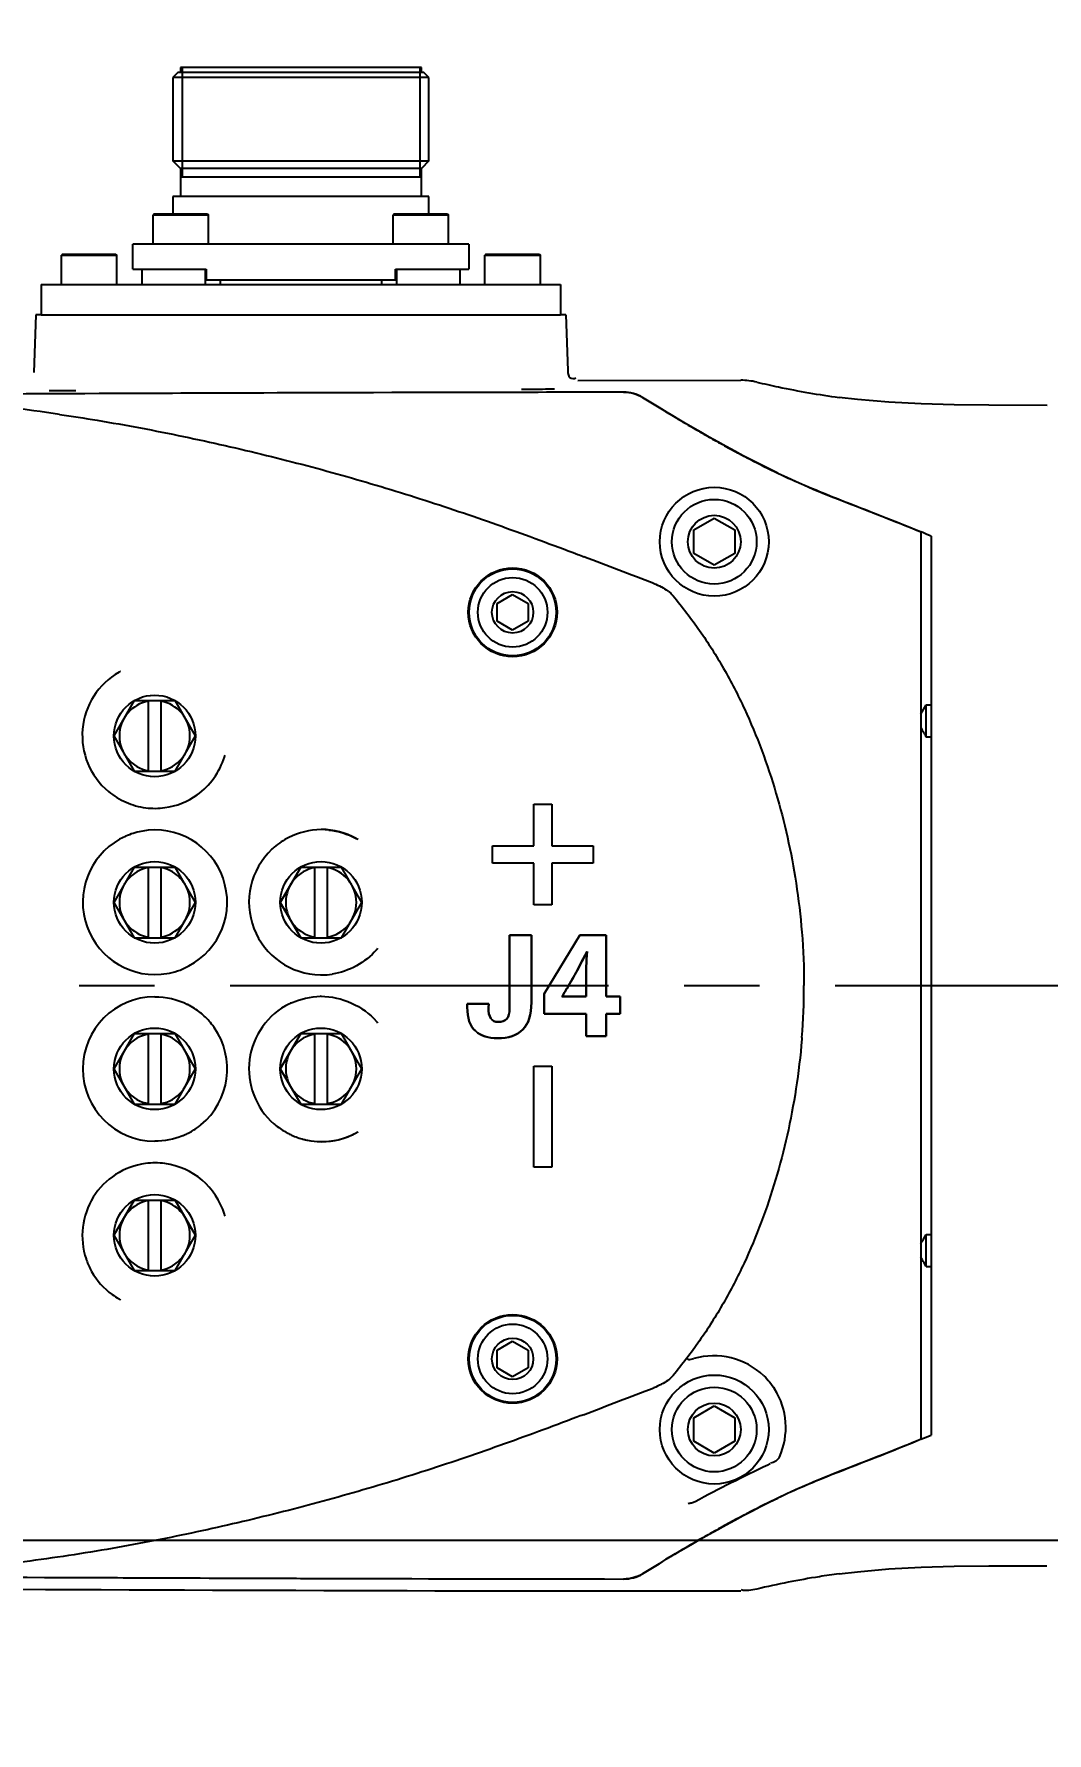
# Model space of a CAD drawing. Header units: millimetres. Extents: x 5828 to 6704, y 123 to 421.
# Drawn here: x 6415.57 to 6420.59, y 276.26 to 284.69 of the extents above; entities that cross this region are included whole.
import ezdxf
from ezdxf import colors
from ezdxf.entities.mleader import LeaderData, LeaderLine
from ezdxf.math import Vec2, Vec3

# ---------------------------------------------------------------- set-up
doc = ezdxf.new("R2010")
doc.units = ezdxf.units.MM
doc.linetypes.add('BANKLINE1', pattern=[5.5, 4, -1.5])
doc.linetypes.add('CENTER', pattern=[0.6, 0.375, -0.075, 0.075, -0.075])
for name, color, linetype in [('00_COMPONENTS', 7, 'BANKLINE1'), ('DIM', 7, 'Continuous'), ('外形图', 7, 'Continuous')]:
    doc.layers.add(name, color=color, linetype=linetype)
doc.styles.add('微软雅黑', font='msyh.ttc', dxfattribs={"height": 2.1})
doc.dimstyles.new('尺寸标注_1_20比例', dxfattribs={"dimtxt": 2.1, "dimasz": 1.7, "dimexe": 0.5, "dimexo": 0.4, "dimgap": 0.5, "dimtad": 1, "dimdec": 1, "dimlfac": 20, "dimdsep": 46, "dimtxsty": '微软雅黑', "dimcen": 0.09, "dimadec": 0, "dimazin": 0, "dimtp": 0.01, "dimtm": 0.01, "dimtfac": 1, "dimtdec": 1, "dimtofl": 0, "dimtmove": 0, "dimatfit": 3, "dimfxl": 1, "dimtolj": 1, "dimarcsym": 0})

# ---------------------------------------------------------------- blocks, each defined once
blk = doc.blocks.new('*D1316')
at = {"layer": 'Defpoints', "color": 0}
for p in [(6400.5905, 290.0556), (6400.5905, 283.2549), (6435.191, 276.7191)]:
    blk.add_point(p, dxfattribs=at)
at = {"layer": '外形图', "color": 0, "linetype": 'Continuous', "lineweight": -2}
for p, q in [((6400.5905, 283.6549), (6400.5905, 290.5556)), ((6435.191, 277.1191), (6435.191, 290.5556)), ((6433.491, 290.0556), (6402.2905, 290.0556))]:
    blk.add_line(p, q, dxfattribs=at)
at = {"layer": '外形图', "color": 0}
for points in [[(6402.2905, 290.339), (6402.2905, 289.7723), (6400.5905, 290.0556)], [(6433.491, 289.7723), (6433.491, 290.339), (6435.191, 290.0556)]]:
    blk.add_solid(points, dxfattribs=at)
at = {"layer": '外形图', "color": 0, "insert": (6417.8908, 292.7261), "char_height": 2.1, "attachment_point": 2, "style": '微软雅黑'}
blk.add_mtext('\\A1;692', dxfattribs=at)
blk = doc.blocks.new('*D1353')
at = {"layer": 'Defpoints', "color": 0}
for p in [(6405.5475, 277.2191), (6433.8921, 277.2191), (6433.941, 256.2188)]:
    blk.add_point(p, dxfattribs=at)
at = {"layer": 'DIM', "color": 0, "linetype": 'ByBlock', "lineweight": -2, "ltscale": 20}
for p, q in [((6433.4921, 277.2191), (6405.0475, 277.2191)), ((6405.5475, 257.9188), (6405.5475, 275.5191)), ((6433.541, 256.2188), (6405.0475, 256.2188))]:
    blk.add_line(p, q, dxfattribs=at)
at = {"layer": 'DIM', "color": 0}
for points in [[(6405.8309, 275.5191), (6405.2642, 275.5191), (6405.5475, 277.2191)], [(6405.2642, 257.9188), (6405.8309, 257.9188), (6405.5475, 256.2188)]]:
    blk.add_solid(points, dxfattribs=at)
at = {"layer": 'DIM', "color": 0, "insert": (6403.9623, 266.2224), "char_height": 2.1, "attachment_point": 5, "rotation": 90, "style": '微软雅黑'}
blk.add_mtext('\\A1;\\A1;420', dxfattribs=at)
blk = doc.blocks.new('*D1363')
at = {"layer": 'Defpoints', "color": 0}
for p in [(6396.2905, 278.2441), (6442.6911, 221.3684), (6396.2905, 204.081)]:
    blk.add_point(p, dxfattribs=at)
at = {"layer": 'DIM', "color": 0, "linetype": 'ByBlock', "lineweight": -2, "ltscale": 20}
for p, q in [((6396.2905, 277.8441), (6396.2905, 203.581)), ((6442.6911, 220.9684), (6442.6911, 203.581)), ((6440.9911, 204.081), (6397.9905, 204.081))]:
    blk.add_line(p, q, dxfattribs=at)
at = {"layer": 'DIM', "color": 0}
for points in [[(6397.9905, 204.3644), (6397.9905, 203.7977), (6396.2905, 204.081)], [(6440.9911, 203.7977), (6440.9911, 204.3644), (6442.6911, 204.081)]]:
    blk.add_solid(points, dxfattribs=at)
at = {"layer": 'DIM', "color": 0, "insert": (6419.4908, 205.6663), "char_height": 2.1, "attachment_point": 5, "style": '微软雅黑'}
blk.add_mtext('\\A1;\\A1;928', dxfattribs=at)

msp = doc.modelspace()

# ---------------------------------------------------------------- linework, layer by layer
at = {"layer": '外形图', "linetype": 'Continuous'}
for p, q in [((6416.2807, 284.4942), (6416.2557, 284.4692)), ((6416.2557, 284.4692), (6416.2557, 284.0567)), ((6417.5258, 284.4692), (6416.2557, 284.4692)), ((6417.5008, 284.4942), (6416.2807, 284.4942)), ((6416.2932, 284.5192), (6416.2932, 284.4942)), ((6417.4882, 284.5192), (6416.2932, 284.5192)), ((6416.3012, 284.5192), (6416.3012, 283.9757)), ((6417.4802, 284.5192), (6417.4802, 283.9757)), ((6417.4882, 284.4942), (6417.4882, 284.5192)), ((6417.5258, 284.4692), (6417.5008, 284.4942)), ((6417.5258, 284.0567), (6417.5258, 284.4692)), ((6416.2932, 284.0192), (6416.2557, 284.0567)), ((6416.2557, 284.0567), (6417.5258, 284.0567)), ((6417.5258, 284.0567), (6417.4882, 284.0192)), ((6416.2932, 284.0192), (6416.2932, 283.8792)), ((6417.4882, 284.0192), (6416.2932, 284.0192)), ((6417.4882, 283.9757), (6416.2932, 283.9757)), ((6417.4882, 283.8792), (6417.4882, 284.0192)), ((6416.2557, 283.8792), (6416.2557, 283.7942)), ((6417.5258, 283.8792), (6416.2557, 283.8792)), ((6417.5258, 283.7942), (6417.5258, 283.8792)), ((6416.1632, 283.7942), (6416.1582, 283.7892)), ((6416.1582, 283.6442), (6416.1582, 283.7892)), ((6416.1582, 283.7892), (6416.4332, 283.7892)), ((6416.1632, 283.7942), (6416.4282, 283.7942)), ((6416.4282, 283.7942), (6416.4332, 283.7892)), ((6416.4332, 283.6442), (6416.4332, 283.7892)), ((6417.3532, 283.7942), (6417.3482, 283.7892)), ((6417.3482, 283.6442), (6417.3482, 283.7892)), ((6417.3482, 283.7892), (6417.6233, 283.7892)), ((6417.3532, 283.7942), (6417.6183, 283.7942)), ((6417.6183, 283.7942), (6417.6233, 283.7892)), ((6417.6233, 283.6442), (6417.6233, 283.7892)), ((6416.0582, 283.5192), (6416.0582, 283.6442)), ((6417.7233, 283.6442), (6416.0582, 283.6442)), ((6417.7233, 283.6442), (6417.7233, 283.5192)), ((6415.7082, 283.5942), (6415.7032, 283.5892)), ((6415.7032, 283.4442), (6415.7032, 283.5892)), ((6415.7032, 283.5892), (6415.9782, 283.5892)), ((6415.7082, 283.5942), (6415.9732, 283.5942)), ((6415.9732, 283.5942), (6415.9782, 283.5892)), ((6415.9782, 283.4442), (6415.9782, 283.5892)), ((6416.0582, 283.5192), (6416.4207, 283.5192)), ((6416.1032, 283.4442), (6416.1032, 283.5192)), ((6416.4157, 283.5192), (6416.4157, 283.4442)), ((6416.4207, 283.5192), (6416.4207, 283.4667)), ((6417.3607, 283.4667), (6417.3607, 283.5192)), ((6417.3607, 283.5192), (6417.7233, 283.5192)), ((6417.3657, 283.4442), (6417.3657, 283.5192)), ((6417.6783, 283.5192), (6417.6783, 283.4442)), ((6417.8083, 283.5942), (6417.8033, 283.5892)), ((6417.8033, 283.4442), (6417.8033, 283.5892)), ((6417.8033, 283.5892), (6418.0783, 283.5892)), ((6417.8083, 283.5942), (6418.0733, 283.5942)), ((6418.0733, 283.5942), (6418.0783, 283.5892)), ((6418.0783, 283.4442), (6418.0783, 283.5892)), ((6415.6032, 283.4442), (6415.6032, 283.2942)), ((6415.6032, 283.4442), (6418.1783, 283.4442)), ((6416.4207, 283.4667), (6417.3607, 283.4667)), ((6416.4907, 283.4667), (6416.4907, 283.4442)), ((6417.2907, 283.4667), (6417.2907, 283.4442)), ((6418.1783, 283.4442), (6418.1783, 283.2942)), ((6415.5771, 283.2942), (6415.5671, 283.0083)), ((6415.6032, 283.2942), (6415.5771, 283.2942)), ((6415.6032, 283.2942), (6418.1783, 283.2942)), ((6415.6299, 283.2942), (6418.1515, 283.2942)), ((6418.2044, 283.2942), (6418.1783, 283.2942)), ((6418.2044, 283.2942), (6418.2141, 283.0168)), ((6418.2641, 282.9686), (6419.0724, 282.9691)), ((6418.4909, 282.9099), (6418.3399, 282.9097)), ((6419.6508, 282.8737), (6419.5595, 282.8845)), ((6419.8062, 282.8602), (6419.6508, 282.8737)), ((6419.9659, 282.8517), (6419.8062, 282.8602)), ((6420.1308, 282.847), (6419.9659, 282.8517)), ((6420.3024, 282.845), (6420.1308, 282.847)), ((6420.5908, 282.8442), (6420.3024, 282.845)), ((6419.5324, 282.3903), (6419.5466, 282.3847)), ((6418.8395, 282.2276), (6418.9408, 282.2861)), ((6418.9408, 282.2861), (6419.042, 282.2276)), ((6419.7376, 282.3096), (6419.7712, 282.2964)), ((6419.7712, 282.2964), (6419.7928, 282.2879)), ((6418.8395, 282.1107), (6418.8395, 282.2276)), ((6419.042, 282.2276), (6419.042, 282.1107)), ((6419.9658, 277.7206), (6419.9658, 282.2176)), ((6420.0158, 282.1964), (6420.0158, 277.7419)), ((6418.9408, 282.0522), (6418.8395, 282.1107)), ((6419.042, 282.1107), (6418.9408, 282.0522)), ((6417.8645, 281.8632), (6417.9408, 281.9072)), ((6417.8645, 281.7751), (6417.8645, 281.8632)), ((6417.9408, 281.9072), (6418.017, 281.8632)), ((6418.017, 281.8632), (6418.017, 281.7751)), ((6417.9408, 281.7311), (6417.8645, 281.7751)), ((6418.017, 281.7751), (6417.9408, 281.7311)), ((6415.9966, 281.5262), (6415.9965, 281.5262)), ((6416.0647, 281.3816), (6415.9637, 281.2066)), ((6416.0647, 281.3816), (6416.2668, 281.3816)), ((6416.1357, 281.0316), (6416.1357, 281.3816)), ((6416.1957, 281.3816), (6416.1957, 281.0316)), ((6416.3678, 281.2066), (6416.2668, 281.3816)), ((6419.9908, 281.2025), (6419.9908, 281.3608)), ((6419.9908, 281.3608), (6420.0158, 281.3608)), ((6415.9637, 281.2066), (6416.0647, 281.0316)), ((6416.2668, 281.0316), (6416.3678, 281.2066)), ((6419.9908, 281.2025), (6420.0158, 281.2025)), ((6416.0647, 281.0316), (6416.2668, 281.0316)), ((6418.0458, 280.6626), (6418.0458, 280.8691)), ((6418.0458, 280.6626), (6418.0458, 280.8691)), ((6418.0458, 280.8691), (6418.1358, 280.8691)), ((6418.0458, 280.8691), (6418.1358, 280.8691)), ((6418.1358, 280.8691), (6418.1358, 280.6626)), ((6418.1358, 280.8691), (6418.1358, 280.6626)), ((6417.8408, 280.5757), (6417.8408, 280.6626)), ((6417.8408, 280.5757), (6417.8408, 280.6626)), ((6417.8408, 280.6626), (6418.0458, 280.6626)), ((6417.8408, 280.6626), (6418.0458, 280.6626)), ((6418.1358, 280.6626), (6418.3408, 280.6626)), ((6418.1358, 280.6626), (6418.3408, 280.6626)), ((6418.3408, 280.6626), (6418.3408, 280.5757)), ((6418.3408, 280.6626), (6418.3408, 280.5757)), ((6418.0458, 280.5757), (6417.8408, 280.5757)), ((6418.0458, 280.5757), (6417.8408, 280.5757)), ((6418.0458, 280.3691), (6418.0458, 280.5757)), ((6418.0458, 280.3691), (6418.0458, 280.5757)), ((6418.1358, 280.5757), (6418.1358, 280.3691)), ((6418.1358, 280.5757), (6418.1358, 280.3691)), ((6418.3408, 280.5757), (6418.1358, 280.5757)), ((6418.3408, 280.5757), (6418.1358, 280.5757)), ((6416.0647, 280.5566), (6415.9637, 280.3816)), ((6416.0647, 280.5566), (6416.2668, 280.5566)), ((6416.1357, 280.2066), (6416.1357, 280.5566)), ((6416.1957, 280.5566), (6416.1957, 280.2066)), ((6416.3678, 280.3816), (6416.2668, 280.5566)), ((6416.8897, 280.5566), (6416.7887, 280.3816)), ((6416.8897, 280.5566), (6417.0918, 280.5566)), ((6416.9607, 280.2066), (6416.9607, 280.5566)), ((6417.0207, 280.5566), (6417.0207, 280.2066)), ((6417.1928, 280.3816), (6417.0918, 280.5566)), ((6415.9637, 280.3816), (6416.0647, 280.2066)), ((6416.2668, 280.2066), (6416.3678, 280.3816)), ((6416.7887, 280.3816), (6416.8897, 280.2066)), ((6417.0918, 280.2066), (6417.1928, 280.3816)), ((6418.1358, 280.3691), (6418.0458, 280.3691)), ((6418.1358, 280.3691), (6418.0458, 280.3691)), ((6416.0647, 280.2066), (6416.2668, 280.2066)), ((6416.8897, 280.2066), (6417.0918, 280.2066)), ((6417.9254, 280.2191), (6417.9254, 279.8566)), ((6417.9254, 279.8566), (6417.9254, 280.2191)), ((6418.034, 280.2191), (6417.9254, 280.2191)), ((6417.9254, 280.2191), (6418.034, 280.2191)), ((6418.034, 280.2191), (6418.034, 279.8852)), ((6418.034, 279.8852), (6418.034, 280.2191)), ((6418.2736, 280.2191), (6418.0974, 279.928)), ((6418.0974, 279.928), (6418.2736, 280.2191)), ((6418.4048, 280.2191), (6418.2736, 280.2191)), ((6418.2736, 280.2191), (6418.4048, 280.2191)), ((6418.4048, 280.2191), (6418.4048, 279.9144)), ((6418.4048, 279.9144), (6418.4048, 280.2191)), ((6418.3049, 280.0029), (6418.3049, 279.9144)), ((6418.3049, 279.9144), (6418.3049, 280.0029)), ((6418.0974, 279.928), (6418.0974, 279.8295)), ((6418.0974, 279.8295), (6418.0974, 279.928)), ((6418.3049, 279.9144), (6418.1851, 279.9144)), ((6418.1851, 279.9144), (6418.3049, 279.9144)), ((6418.4738, 279.9144), (6418.4048, 279.9144)), ((6418.4048, 279.9144), (6418.4738, 279.9144)), ((6418.4738, 279.9144), (6418.4738, 279.8295)), ((6418.4738, 279.8295), (6418.4738, 279.9144)), ((6417.7158, 279.8782), (6417.7158, 279.8626)), ((6417.7158, 279.8626), (6417.7158, 279.8782)), ((6417.822, 279.8782), (6417.7158, 279.8782)), ((6417.7158, 279.8782), (6417.822, 279.8782)), ((6417.822, 279.8782), (6417.8213, 279.8605)), ((6417.8213, 279.8605), (6417.822, 279.8782)), ((6418.3049, 279.8295), (6418.0974, 279.8295)), ((6418.0974, 279.8295), (6418.3049, 279.8295)), ((6418.3049, 279.8295), (6418.3049, 279.7191)), ((6418.3049, 279.7191), (6418.3049, 279.8295)), ((6418.4048, 279.8295), (6418.4048, 279.7191)), ((6418.4048, 279.7191), (6418.4048, 279.8295)), ((6418.4738, 279.8295), (6418.4048, 279.8295)), ((6418.4048, 279.8295), (6418.4738, 279.8295)), ((6416.0647, 279.7316), (6415.9637, 279.5566)), ((6416.0647, 279.7316), (6416.2668, 279.7316)), ((6416.1357, 279.3816), (6416.1357, 279.7316)), ((6416.1957, 279.7316), (6416.1957, 279.3816)), ((6416.3678, 279.5566), (6416.2668, 279.7316)), ((6416.8897, 279.7316), (6416.7887, 279.5566)), ((6416.8897, 279.7316), (6417.0918, 279.7316)), ((6416.9607, 279.3816), (6416.9607, 279.7316)), ((6417.0207, 279.7316), (6417.0207, 279.3816)), ((6417.1928, 279.5566), (6417.0918, 279.7316)), ((6418.4048, 279.7191), (6418.3049, 279.7191)), ((6418.3049, 279.7191), (6418.4048, 279.7191)), ((6418.0458, 279.0691), (6418.0458, 279.5691)), ((6418.0458, 279.0691), (6418.0458, 279.5691)), ((6418.0458, 279.5691), (6418.1358, 279.5691)), ((6418.0458, 279.5691), (6418.1358, 279.5691)), ((6418.1358, 279.5691), (6418.1358, 279.0691)), ((6418.1358, 279.5691), (6418.1358, 279.0691)), ((6415.9637, 279.5566), (6416.0647, 279.3816)), ((6416.2668, 279.3816), (6416.3678, 279.5566)), ((6416.7887, 279.5566), (6416.8897, 279.3816)), ((6417.0918, 279.3816), (6417.1928, 279.5566)), ((6416.0647, 279.3816), (6416.2668, 279.3816)), ((6416.8897, 279.3816), (6417.0918, 279.3816)), ((6418.1358, 279.0691), (6418.0458, 279.0691)), ((6418.1358, 279.0691), (6418.0458, 279.0691)), ((6416.0647, 278.9066), (6415.9637, 278.7316)), ((6416.0647, 278.9066), (6416.2668, 278.9066)), ((6416.1357, 278.5566), (6416.1357, 278.9066)), ((6416.1957, 278.9066), (6416.1957, 278.5566)), ((6416.3678, 278.7316), (6416.2668, 278.9066)), ((6415.9637, 278.7316), (6416.0647, 278.5566)), ((6416.2668, 278.5566), (6416.3678, 278.7316)), ((6419.9908, 278.5775), (6419.9908, 278.7357)), ((6419.9908, 278.7357), (6420.0158, 278.7357)), ((6416.0647, 278.5566), (6416.2668, 278.5566)), ((6419.9908, 278.5775), (6419.9807, 278.5955)), ((6419.9908, 278.5775), (6420.0158, 278.5775)), ((6417.8645, 278.1631), (6417.9408, 278.2071)), ((6417.8645, 278.0751), (6417.8645, 278.1631)), ((6417.9408, 278.2071), (6418.017, 278.1631)), ((6418.017, 278.1631), (6418.017, 278.0751)), ((6417.9408, 278.031), (6417.8645, 278.0751)), ((6418.017, 278.0751), (6417.9408, 278.031)), ((6418.8395, 277.8275), (6418.9408, 277.886)), ((6418.9408, 277.886), (6419.042, 277.8275)), ((6418.8395, 277.7106), (6418.8395, 277.8275)), ((6419.042, 277.8275), (6419.042, 277.7106)), ((6418.9408, 277.6522), (6418.8395, 277.7106)), ((6419.042, 277.7106), (6418.9408, 277.6522)), ((6419.7694, 277.6411), (6419.7377, 277.6287)), ((6419.7923, 277.6502), (6419.7694, 277.6411)), ((6419.2182, 277.599), (6419.2058, 277.5931)), ((6419.5478, 277.554), (6419.531, 277.5474)), ((6419.5595, 277.0538), (6419.6508, 277.0645)), ((6419.6508, 277.0645), (6419.8062, 277.078)), ((6419.8062, 277.078), (6419.9659, 277.0865)), ((6419.9659, 277.0865), (6420.1308, 277.0912)), ((6420.1308, 277.0912), (6420.3024, 277.0933)), ((6420.3024, 277.0933), (6420.5897, 277.0941)), ((6418.3399, 277.0285), (6418.4909, 277.0283))]:
    msp.add_line(p, q, dxfattribs=at)
at = {"layer": '外形图', "linetype": 'CENTER', "ltscale": 5}
msp.add_line((6404.5406, 279.9691), (6441.3714, 279.9691), dxfattribs=at)
at = {"layer": '外形图', "linetype": 'Continuous'}
msp.add_lwpolyline([(6418.8071, 278.119), (6418.8106, 278.117), (6418.8151, 278.1165), (6418.8202, 278.1168), (6418.826, 278.1177), (6418.8323, 278.119), (6418.8392, 278.1208)], dxfattribs=at)
for centre, radius in [((6418.9408, 282.1691), 0.27), ((6418.9408, 282.1691), 0.21), ((6418.9408, 282.1691), 0.1309), ((6417.9408, 281.8191), 0.22), ((6417.9408, 281.8191), 0.2157), ((6417.9408, 281.8191), 0.1725), ((6417.9408, 281.8191), 0.1026), ((6416.1657, 281.2066), 0.2021), ((6416.1657, 280.3816), 0.2021), ((6416.9907, 280.3816), 0.2021), ((6416.1657, 279.5566), 0.2021), ((6416.9907, 279.5566), 0.2021), ((6416.1657, 278.7316), 0.2021), ((6417.9408, 278.1191), 0.22), ((6417.9408, 278.1191), 0.2157), ((6417.9408, 278.1191), 0.1725), ((6417.9408, 278.1191), 0.1026), ((6418.9408, 277.7691), 0.27), ((6418.9408, 277.7691), 0.21), ((6418.9408, 277.7691), 0.1309)]:
    msp.add_circle(centre, radius, dxfattribs=at)
for centre, radius, start, end in [((6419.0724, 282.6206), 0.3485, 76.83003, 89.99945), ((6419.2603, -483.0567), 765.967, 90.0575566, 90.2859625), ((6419.269, -485.4372), 768.3475, 90.0692786, 90.2857195), ((6424.8034, 292.9044), 11.7929, 238.17412, 238.92327), ((6414.0868, 271.9327), 10.9858, 81.58749, 82.93597), ((6423.7386, 291.144), 9.7355, 238.94303, 239.17376), ((6423.1383, 290.1351), 8.5615, 239.16361, 239.93102), ((6422.6223, 289.246), 7.5336, 239.93931, 240.40999), ((6422.2787, 288.64), 6.8369, 240.4061, 241.17668), ((6421.9736, 288.0859), 6.2044, 241.17831, 241.95547), ((6421.7636, 287.692), 5.758, 241.95717, 242.65264), ((6421.5339, 287.2455), 5.2559, 242.64033, 244.32325), ((6417.7681, 276.9795), 5.6805, 66.69093, 67.23887), ((6359.2175, 127.1836), 165.7937, 68.996996, 69.125179), ((6418.5937, 281.7693), 0.195, 52.56874, 53.61671), ((6416.1677, 281.2085), 0.3609, 119.69157, 230.13791), ((6416.1434, 281.2487), 0.314, 118.68966, 119.47878), ((6416.144, 281.2475), 0.3153, 117.89871, 118.68967), ((6416.1657, 281.2066), 0.175, 99.87089, 260.12911), ((6416.1657, 281.2066), 0.175, 279.87089, 80.12911), ((6421.561, 282.11), 1.8136, 209.38412, 210.02418), ((6416.1998, 281.1973), 0.3262, 342.94164, 343.57061), ((6416.199, 281.1975), 0.3272, 343.57084, 344.73577), ((6416.1684, 281.2099), 0.3624, 230.19257, 246.47945), ((6416.1678, 281.21), 0.3623, 246.56173, 262.58424), ((6416.1673, 281.2097), 0.362, 262.65752, 277.78652), ((6416.1674, 280.3822), 0.3582, 95.41348, 101.2262), ((6416.1673, 280.3826), 0.3578, 292.66799, 95.41161), ((6416.9932, 280.3823), 0.3598, 90.39706, 116.89714), ((6416.9932, 280.3818), 0.3603, 84.16033, 90.39345), ((6416.9907, 280.3816), 0.3616, 61.32035, 89.50459), ((6416.1675, 280.3822), 0.3582, 114.22708, 274.88647), ((6416.1672, 280.3827), 0.3576, 113.91658, 114.21915), ((6416.1677, 280.3813), 0.3591, 101.24728, 113.897), ((6416.9927, 280.3827), 0.3592, 130.66607, 133.12998), ((6416.994, 280.381), 0.3613, 116.92397, 130.64268), ((6417.0058, 280.4073), 0.3318, 60.93911, 61.47486), ((6417.005, 280.4059), 0.3334, 59.49785, 60.93839), ((6416.9933, 280.3821), 0.36, 133.12732, 269.06123), ((6416.1657, 280.3816), 0.175, 99.87089, 260.12911), ((6416.1657, 280.3816), 0.175, 279.87089, 80.12911), ((6416.9907, 280.3816), 0.175, 99.87089, 260.12911), ((6416.9907, 280.3816), 0.175, 279.87089, 80.12911), ((6417.015, 280.362), 0.3304, 319.21753, 319.77628), ((6417.0138, 280.363), 0.332, 319.7769, 321.14203), ((6416.1669, 280.3841), 0.3602, 274.94133, 292.60924), ((6416.9933, 280.3785), 0.3564, 269.05463, 269.59427), ((6416.9933, 280.3806), 0.3585, 269.59866, 270.21389), ((6416.9932, 280.3828), 0.3607, 270.21992, 278.45959), ((6416.1675, 279.5561), 0.3582, 90.2775, 269.7225), ((6416.9933, 279.5588), 0.3573, 90.40329, 90.85013), ((6416.1173, 279.9682), 3.2682, 355.50646, 0.01612), ((6416.1678, 279.5571), 0.3571, 62.81427, 63.24683), ((6416.1667, 279.5551), 0.3594, 51.06182, 62.79846), ((6416.1682, 279.5572), 0.3568, 48.5149, 51.04704), ((6416.1666, 279.5555), 0.3591, 37.02302, 48.50253), ((6416.9933, 279.5561), 0.36, 116.2021, 229.04405), ((6416.993, 279.5567), 0.3593, 114.49933, 116.20498), ((6416.1657, 279.5566), 0.175, 99.87089, 260.12911), ((6416.1657, 279.5566), 0.175, 279.87089, 80.12911), ((6416.1672, 279.5561), 0.3583, 309.3948, 35.0172), ((6416.1684, 279.5569), 0.3569, 35.01473, 37.00672), ((6416.9907, 279.5566), 0.175, 99.87089, 260.12911), ((6416.9907, 279.5566), 0.175, 279.87089, 80.12911), ((6417.0158, 279.5769), 0.3294, 40.22216, 40.78137), ((6417.0143, 279.5756), 0.3314, 38.82058, 40.22134), ((6416.1675, 279.5555), 0.3576, 292.46671, 296.8325), ((6416.1668, 279.5568), 0.3591, 296.83593, 306.08208), ((6416.1679, 279.5553), 0.3572, 306.09342, 309.40334), ((6416.9924, 279.5551), 0.3587, 229.04218, 231.09405), ((6416.9939, 279.557), 0.3611, 231.10741, 241.8429), ((6416.993, 279.5555), 0.3593, 241.85293, 245.64368), ((6416.9933, 279.5564), 0.3603, 245.64921, 255.72542), ((6416.9907, 279.5566), 0.3616, 270.49541, 298.67965), ((6416.9929, 279.5574), 0.3613, 277.87823, 291.90977), ((6416.9931, 279.5565), 0.3604, 291.93785, 298.36664), ((6417.006, 279.5305), 0.3314, 298.52531, 299.06117), ((6417.0051, 279.5321), 0.3332, 299.06199, 300.51604), ((6416.9931, 279.5556), 0.3595, 255.74083, 258.97963), ((6416.9934, 279.5574), 0.3613, 258.98013, 269.10638), ((6416.9932, 279.5533), 0.3572, 269.12375, 269.60112), ((6416.9932, 279.5567), 0.3605, 269.60996, 277.84621), ((6416.1675, 278.7297), 0.3608, 97.52213, 198.62092), ((6416.1673, 278.7284), 0.362, 82.22131, 97.46934), ((6416.1673, 278.7299), 0.3607, 17.22223, 82.17822), ((6416.1657, 278.7316), 0.175, 99.87089, 260.12911), ((6416.1657, 278.7316), 0.175, 279.87089, 80.12911), ((6416.1998, 278.7409), 0.3263, 16.42954, 17.05841), ((6416.199, 278.7407), 0.3272, 15.26485, 16.42932), ((6416.1669, 278.7295), 0.3601, 198.60559, 199.61157), ((6416.1683, 278.73), 0.3616, 199.62053, 209.37278), ((6416.1677, 278.7298), 0.361, 233.74879, 240.31444), ((6416.1436, 278.6898), 0.3143, 240.52105, 241.3096), ((6416.1441, 278.6908), 0.3155, 241.30958, 242.09686), ((6418.9375, 277.7722), 0.3623, 46.57127, 105.74785), ((6360.825, 428.5576), 161.2993, 290.87145, 291.004243), ((6418.5937, 278.1689), 0.1949, 306.49045, 307.36079), ((6418.9382, 277.7798), 0.357, 335.70106, 32.34496), ((6417.7674, 282.9602), 5.6821, 292.76129, 293.30908), ((6421.5339, 272.6928), 5.2559, 115.67675, 117.35964), ((6422.2836, 271.2893), 6.8471, 118.82366, 119.61392), ((6421.9745, 271.8506), 6.2064, 118.05042, 118.82156), ((6421.7643, 272.2448), 5.7596, 117.3474, 118.04886), ((6423.1648, 269.7578), 8.614, 120.07056, 120.88508), ((6422.6285, 270.6815), 7.546, 119.60939, 120.0604), ((6424.8034, 267.0339), 11.7929, 121.07671, 121.82588), ((6423.7735, 268.736), 9.8035, 120.87284, 121.05647), ((6419.269, 1045.3768), 768.3489, 269.7142816, 269.9307211), ((6419.2603, 1042.9683), 765.9404, 269.7140342, 269.942447), ((6418.934, 973.4975), 696.5284, 269.285381, 270.0113875)]:
    msp.add_arc(centre, radius, start, end, dxfattribs=at)
for points, knots in [([(6418.2141, 283.0168), (6418.2145, 283.0052), (6418.2163, 282.9794), (6418.2466, 282.9749), (6418.2543, 282.981)], [0, 0, 0, 0, 0.541083, 1, 1, 1, 1]), ([(6417.9849, 282.925), (6417.9997, 282.925), (6418.0541, 282.9252), (6418.1085, 282.9259), (6418.1481, 282.9269)], [0, 0, 0, 0, 0.27215, 1, 1, 1, 1]), ([(6419.1518, 282.96), (6419.1875, 282.9516), (6419.3225, 282.9214), (6419.4588, 282.8976), (6419.5596, 282.8844)], [0, 0, 0, 0, 0.26523, 1, 1, 1, 1]), ([(6415.6428, 282.9189), (6415.6527, 282.9187), (6415.6969, 282.9182), (6415.7411, 282.918), (6415.7754, 282.9181)], [0, 0, 0, 0, 0.224134, 1, 1, 1, 1]), ([(6415.694, 282.8003), (6415.756, 282.7911), (6415.9618, 282.7588), (6416.3047, 282.6943), (6416.7175, 282.6001), (6417.1167, 282.4948), (6417.5057, 282.3772), (6417.8872, 282.2472), (6418.1487, 282.15), (6418.2841, 282.0987), (6418.2943, 282.0948)], [0, 0, 0, 0, 0.069708, 0.231357, 0.387658, 0.540052, 0.690118, 0.839079, 0.987851, 1, 1, 1, 1]), ([(6418.6776, 281.9458), (6418.6779, 281.9456), (6418.689, 281.9398), (6418.6996, 281.9334), (6418.7093, 281.9262)], [0, 0, 0, 0, 0.030721, 1, 1, 1, 1]), ([(6418.736, 281.9016), (6418.7823, 281.846), (6418.8716, 281.7291), (6418.9902, 281.5414), (6419.0928, 281.3421), (6419.1787, 281.1356), (6419.2494, 280.9232), (6419.3062, 280.7036), (6419.3497, 280.4733), (6419.3786, 280.2273), (6419.3856, 280.0573), (6419.3855, 279.9691)], [0, 0, 0, 0, 0.104501, 0.212008, 0.320091, 0.42753, 0.534666, 0.642864, 0.754648, 0.87276, 1, 1, 1, 1]), ([(6419.3755, 279.7121), (6419.3752, 279.7091), (6419.3684, 279.6236), (6419.3491, 279.4608), (6419.3049, 279.2288), (6419.2475, 279.0085), (6419.1765, 278.7968), (6419.0907, 278.5917), (6418.9886, 278.3941), (6418.8707, 278.2079), (6418.782, 278.0918), (6418.736, 278.0366)], [0, 0, 0, 0, 0.005062, 0.141142, 0.269829, 0.393859, 0.51577, 0.637378, 0.759744, 0.881586, 1, 1, 1, 1]), ([(6418.6792, 277.9933), (6418.679, 277.9932), (6418.6666, 277.9866), (6418.6536, 277.9809), (6418.6407, 277.976)], [0, 0, 0, 0, 0.017049, 1, 1, 1, 1]), ([(6418.2915, 277.8424), (6418.281, 277.8384), (6418.1433, 277.7862), (6417.8779, 277.6876), (6417.4917, 277.5565), (6417.1005, 277.4389), (6416.7026, 277.3345), (6416.2941, 277.2418), (6415.8718, 277.1627), (6415.584, 277.1212), (6415.4378, 277.1031)], [0, 0, 0, 0, 0.011446, 0.149456, 0.28744, 0.425372, 0.563926, 0.704959, 0.850462, 1, 1, 1, 1]), ([(6418.8453, 277.4113), (6418.8399, 277.4084), (6418.8288, 277.4041), (6418.8173, 277.4019), (6418.8117, 277.4012)], [0, 0, 0, 0, 0.524406, 1, 1, 1, 1]), ([(6419.5596, 277.0538), (6419.527, 277.0495), (6419.3902, 277.0298), (6419.2545, 277.0023), (6419.1518, 276.9783)], [0, 0, 0, 0, 0.237511, 1, 1, 1, 1])]:
    msp.add_open_spline(points, degree=3, knots=knots, dxfattribs=at)
for points in [[(6418.5846, 282.8845), (6418.5571, 282.9015), (6418.5232, 282.9099), (6418.4909, 282.9099)], [(6418.4909, 282.9099), (6418.5078, 282.9099), (6418.5248, 282.9077), (6418.5411, 282.9032)], [(6418.5411, 282.9032), (6418.5563, 282.899), (6418.5712, 282.8928), (6418.5846, 282.8845)], [(6419.2566, 282.5086), (6419.0252, 282.6197), (6418.8027, 282.7492), (6418.5846, 282.8845)], [(6419.2566, 282.5086), (6419.4868, 282.3978), (6419.7301, 282.3165), (6419.9658, 282.2176)], [(6419.2566, 282.5086), (6419.3467, 282.4652), (6419.4394, 282.4273), (6419.5324, 282.3903)], [(6419.5466, 282.3847), (6419.6102, 282.3595), (6419.6739, 282.3346), (6419.7376, 282.3096)], [(6419.7928, 282.2879), (6419.8507, 282.2649), (6419.9084, 282.2417), (6419.9658, 282.2176)], [(6418.6407, 281.9622), (6418.6533, 281.9574), (6418.6656, 281.952), (6418.6776, 281.9458)], [(6418.7122, 281.9241), (6418.7209, 281.9174), (6418.729, 281.91), (6418.736, 281.9016)], [(6419.9656, 281.3151), (6419.9734, 281.3306), (6419.9821, 281.3457), (6419.9908, 281.3608)], [(6419.9807, 281.2201), (6419.9755, 281.2294), (6419.9703, 281.2386), (6419.9657, 281.2482)], [(6416.3768, 280.9148), (6416.4393, 280.9594), (6416.489, 281.0282), (6416.5117, 281.1016)], [(6416.2164, 280.8511), (6416.2734, 280.8589), (6416.3299, 280.8814), (6416.3768, 280.9148)], [(6417.0299, 280.7402), (6417.0765, 280.7355), (6417.123, 280.7211), (6417.1643, 280.6989)], [(6417.2652, 280.1462), (6417.2107, 280.0833), (6417.1286, 280.0383), (6417.0463, 280.026)], [(6418.1851, 279.9144), (6418.2158, 279.9611), (6418.2572, 280.036), (6418.3098, 280.1383)], [(6418.3098, 280.1383), (6418.2744, 280.0694), (6418.244, 280.0129), (6418.2186, 279.9691)], [(6418.3098, 280.1383), (6418.3063, 280.0844), (6418.3049, 280.0391), (6418.3049, 280.0029)], [(6418.3049, 280.0029), (6418.3049, 280.0391), (6418.3063, 280.0844), (6418.3098, 280.1383)], [(6416.1657, 279.9143), (6416.2215, 279.9145), (6416.2788, 279.9011), (6416.3286, 279.876)], [(6416.844, 279.8837), (6416.8888, 279.9041), (6416.9388, 279.9154), (6416.988, 279.9161)], [(6416.9907, 279.9161), (6417.0911, 279.9168), (6417.1994, 279.8679), (6417.2652, 279.792)], [(6418.2186, 279.9691), (6418.2063, 279.9479), (6418.1951, 279.9297), (6418.1851, 279.9144)], [(6417.7158, 279.8626), (6417.7158, 279.8076), (6417.7293, 279.7682), (6417.7565, 279.7442)], [(6417.7565, 279.7442), (6417.7293, 279.7682), (6417.7158, 279.8076), (6417.7158, 279.8626)], [(6417.8683, 279.7891), (6417.8369, 279.7891), (6417.8194, 279.8128), (6417.8213, 279.8605)], [(6417.8213, 279.8605), (6417.8194, 279.8128), (6417.8369, 279.7891), (6417.8683, 279.7891)], [(6417.9254, 279.8566), (6417.9254, 279.8326), (6417.9208, 279.8152), (6417.912, 279.8049)], [(6417.912, 279.8049), (6417.9208, 279.8152), (6417.9254, 279.8326), (6417.9254, 279.8566)], [(6417.9909, 279.7514), (6418.0194, 279.78), (6418.034, 279.8246), (6418.034, 279.8852)], [(6418.034, 279.8852), (6418.034, 279.8246), (6418.0194, 279.78), (6417.9909, 279.7514)], [(6417.7565, 279.7442), (6417.7837, 279.7202), (6417.8199, 279.7083), (6417.8655, 279.7083)], [(6417.8655, 279.7083), (6417.8199, 279.7083), (6417.7837, 279.7202), (6417.7565, 279.7442)], [(6417.8655, 279.7083), (6417.9205, 279.7083), (6417.9623, 279.7226), (6417.9909, 279.7514)], [(6417.9909, 279.7514), (6417.9623, 279.7226), (6417.9205, 279.7083), (6417.8655, 279.7083)], [(6417.912, 279.8049), (6417.9031, 279.7943), (6417.8885, 279.7891), (6417.8683, 279.7891)], [(6417.8683, 279.7891), (6417.8885, 279.7891), (6417.9031, 279.7943), (6417.912, 279.8049)], [(6416.3042, 279.2251), (6416.2607, 279.2071), (6416.2128, 279.1977), (6416.1657, 279.1979)], [(6419.9654, 278.6901), (6419.9723, 278.7061), (6419.9821, 278.7207), (6419.9908, 278.7357)], [(6415.8532, 278.5526), (6415.8781, 278.5084), (6415.9133, 278.4687), (6415.9542, 278.4387)], [(6419.9807, 278.5955), (6419.9756, 278.6047), (6419.9702, 278.6137), (6419.9653, 278.623)], [(6418.7096, 278.0122), (6418.7, 278.0051), (6418.6898, 277.9989), (6418.6792, 277.9933)], [(6418.736, 278.0366), (6418.729, 278.0282), (6418.7208, 278.0207), (6418.712, 278.014)], [(6419.1866, 278.0352), (6419.2068, 278.0161), (6419.2249, 277.9943), (6419.2399, 277.9708)], [(6419.9658, 277.7206), (6419.7301, 277.6217), (6419.4868, 277.5404), (6419.2566, 277.4296)], [(6419.9658, 277.7206), (6419.9082, 277.6964), (6419.8503, 277.6732), (6419.7923, 277.6502)], [(6419.2636, 277.6328), (6419.2562, 277.6164), (6419.237, 277.6059), (6419.2195, 277.6017)], [(6419.7377, 277.6287), (6419.6744, 277.6038), (6419.611, 277.5791), (6419.5478, 277.554)], [(6419.2058, 277.5931), (6419.0842, 277.5353), (6418.9643, 277.4742), (6418.8453, 277.4113)], [(6419.531, 277.5474), (6419.4385, 277.5106), (6419.3463, 277.4728), (6419.2566, 277.4296)], [(6418.5846, 277.0538), (6418.8027, 277.189), (6419.0252, 277.3185), (6419.2566, 277.4296)], [(6418.4909, 277.0283), (6418.5232, 277.0283), (6418.5571, 277.0367), (6418.5846, 277.0538)], [(6418.5411, 277.035), (6418.5248, 277.0305), (6418.5078, 277.0283), (6418.4909, 277.0283)], [(6418.5846, 277.0538), (6418.5712, 277.0455), (6418.5563, 277.0392), (6418.5411, 277.035)], [(6419.1518, 276.9783), (6419.1266, 276.9723), (6419.0988, 276.9664), (6419.0741, 276.9743)]]:
    msp.add_open_spline(points, degree=3, dxfattribs=at)

# ---------------------------------------------------------------- dimensions: what is measured, and where the dimension line sits
at = {"layer": 'DIM', "linetype": 'ByBlock', "ltscale": 20}
dim = msp.add_linear_dim(base=(6396.2905, 204.081), p1=(6442.6911, 221.3684), p2=(6396.2905, 278.2441), text='\\A1;928', dimstyle='尺寸标注_1_20比例', dxfattribs=at)
dim.commit()
dim.dimension.update_dxf_attribs({"geometry": '*D1363', "text_midpoint": (6419.4908, 204.081), "dimtype": 160})
dim = msp.add_linear_dim(base=(6405.5475, 277.2191), p1=(6433.941, 256.2188), p2=(6433.8921, 277.2191), angle=90, text='\\A1;420', dimstyle='尺寸标注_1_20比例', dxfattribs=at)
dim.commit()
dim.dimension.update_dxf_attribs({"geometry": '*D1353', "text_midpoint": (6405.5475, 266.2224), "dimtype": 160})
at = {"layer": '外形图', "linetype": 'Continuous'}
dim = msp.add_linear_dim(base=(6400.5905, 290.0556), p1=(6435.191, 276.7191), p2=(6400.5905, 283.2549), angle=180, dimstyle='尺寸标注_1_20比例', dxfattribs=at)
dim.commit()
dim.dimension.update_dxf_attribs({"geometry": '*D1316', "text_midpoint": (6417.8908, 291.6409)})

# ---------------------------------------------------------------- leaders
at = {"layer": '00_COMPONENTS', "linetype": 'ByBlock', "ltscale": 20}
ml = msp.add_multileader_mtext('Standard', dxfattribs=at)
ml.set_content('2×R14', style='微软雅黑')
ml.set_leader_properties()
ml.build(insert=Vec2(0, 0))
ml.multileader.update_dxf_attribs({"text_left_attachment_type": 5, "text_right_attachment_type": 5, "dogleg_length": 0.1667, "arrow_head_size": 1.7})
ctx = ml.context
ctx.base_point, ctx.char_height, ctx.arrow_head_size, ctx.landing_gap_size, ctx.plane_origin = Vec3(6410.1174, 286.029), 2.1, 1.7, 0.3333, Vec3(6403.0227, 280.0487)
ctx.left_attachment, ctx.right_attachment = 5, 5
notes = []
notes.append((ctx, [(0, (1, 1, 0), (6409.9508, 286.029), (1, 0), 0.1667, [(0, [(6404.8787, 280.5781)], 0, [])])]))
ctx.mtext.insert, ctx.mtext.flow_direction = Vec3(6410.4508, 288.6043), 5
at = {"layer": '外形图'}
ml = msp.add_multileader_mtext('Standard', dxfattribs=at)
ml.set_content('2×M5{\\A1;\\C256; depth10}', style='微软雅黑')
ml.set_leader_properties()
ml.build(insert=Vec2(0, 0))
ml.multileader.update_dxf_attribs({"text_left_attachment_type": 5, "text_right_attachment_type": 5, "dogleg_length": 0.1667, "arrow_head_size": 1.7})
ctx = ml.context
ctx.base_point, ctx.char_height, ctx.arrow_head_size, ctx.landing_gap_size, ctx.plane_origin = Vec3(6406.9471, 269.9926), 2.1, 1.7, 0.3333, Vec3(6433.8921, 277.2191)
ctx.left_attachment, ctx.right_attachment, ctx.text_align_type = 5, 5, 2
notes.append((ctx, [(0, (1, 1, 0), (6427.4749, 269.9926), (-1, 0), 0.1667, [(0, [(6433.8921, 277.2191)], 0, [])])]))
ctx.mtext.insert, ctx.mtext.alignment, ctx.mtext.flow_direction = Vec3(6426.9749, 272.9019), 3, 5
for ctx, leaders in notes:
    for number, flags, end, landing, length, lines in leaders:
        leader = LeaderData()
        leader.index, (leader.has_last_leader_line, leader.has_dogleg_vector, leader.attachment_direction) = number, flags
        leader.last_leader_point, leader.dogleg_vector, leader.dogleg_length = Vec3(end), Vec3(landing), length
        for number, points, colour, breaks in lines:
            line = LeaderLine()
            line.index, line.vertices, line.color, line.breaks = number, Vec3.list(points), colors.encode_raw_color(colour), breaks
            leader.lines.append(line)
        ctx.leaders.append(leader)

doc.saveas('drawing.dxf')
